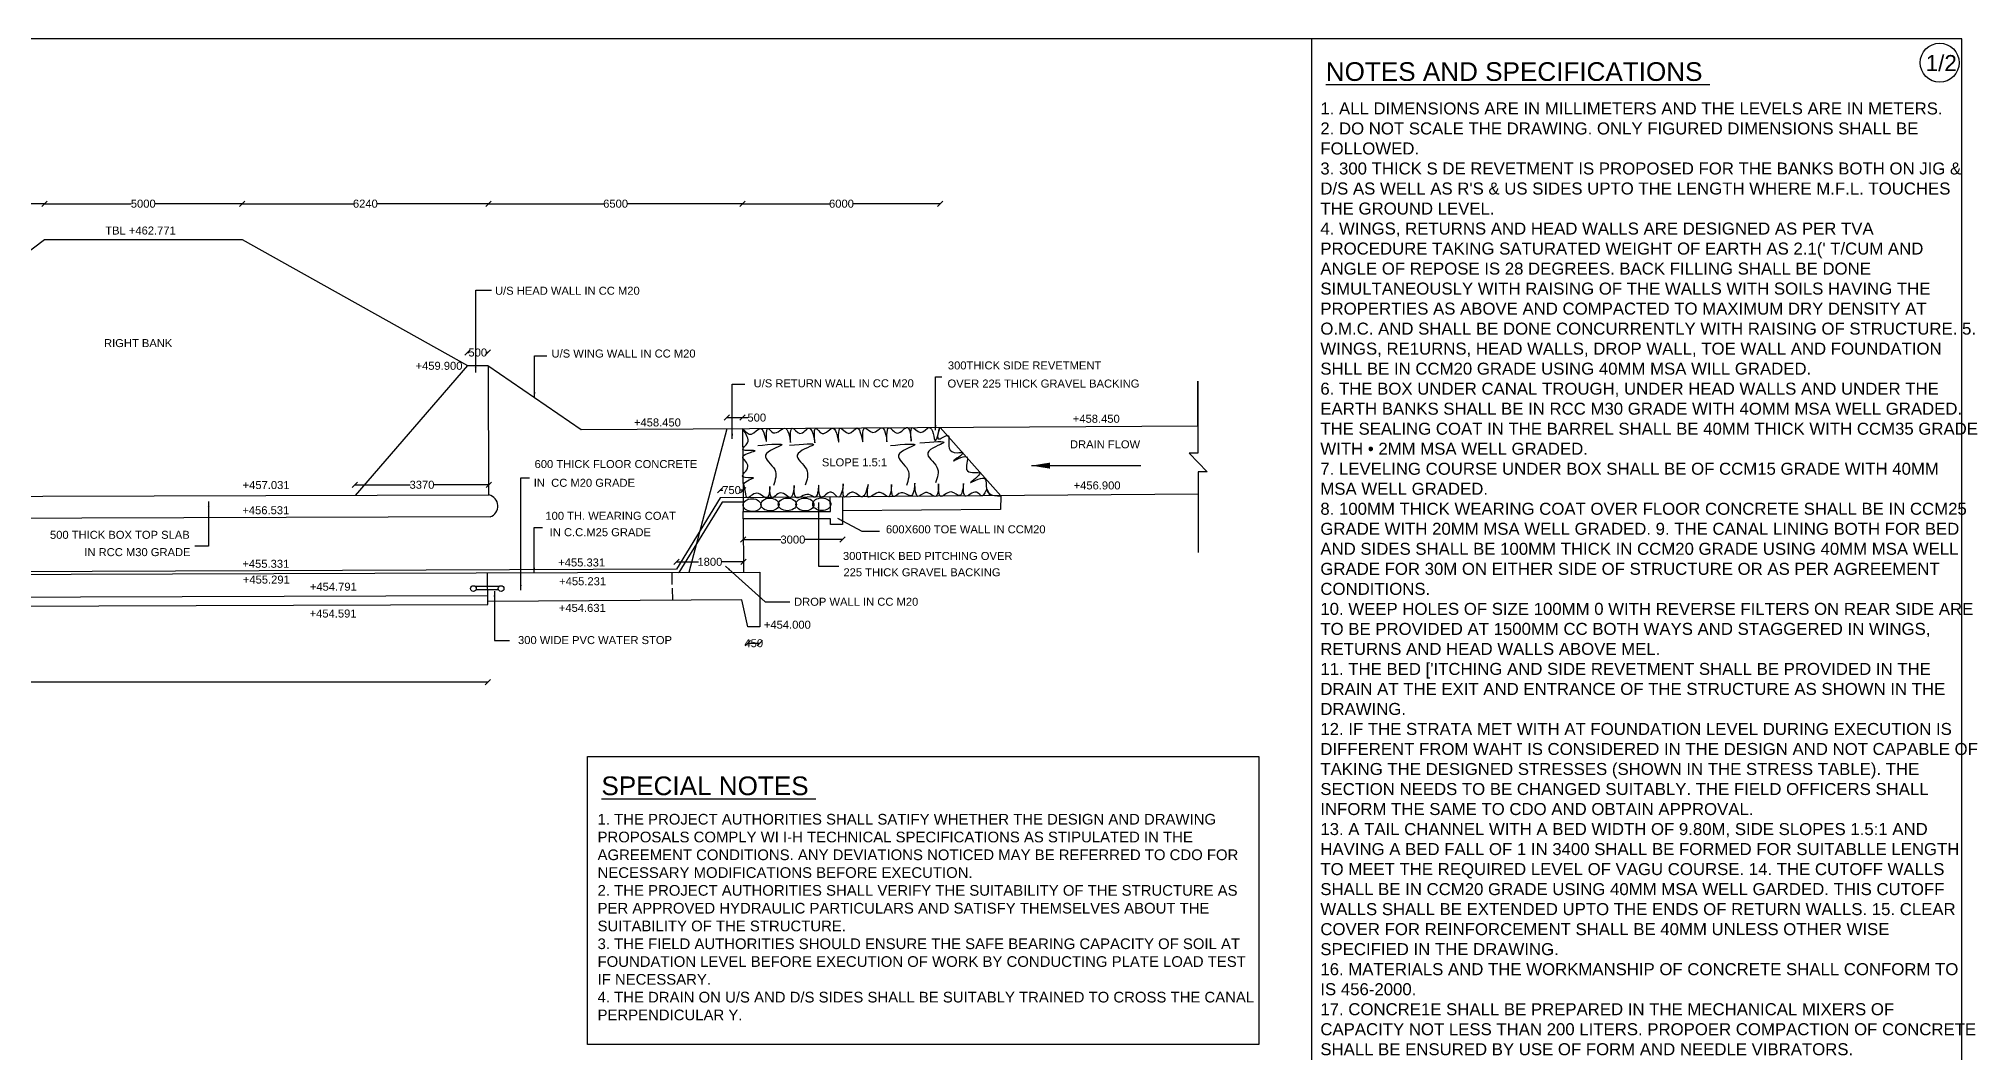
# Model space of a CAD drawing. Header units: millimetres. Extents: x 5124 to 5520663, y 2311 to 89140039.
# Drawn here: x 2791974 to 2828318, y 44561431 to 44580420 of the extents above; entities that cross this region are included whole.
import ezdxf

# ---------------------------------------------------------------- set-up
doc = ezdxf.new("R2010")
doc.units = ezdxf.units.MM
doc.header["$MEASUREMENT"] = 0
for name, color, linetype in [('DIMENSION', 7, 'Continuous'), ('DRAWING', 2, 'Continuous'), ('TEXT', 1, 'Continuous')]:
    doc.layers.add(name, color=color, linetype=linetype)
doc.styles.get("Standard").update_dxf_attribs({"font": 'arial.ttf', "height": 150})
doc.dimstyles.get("Standard").update_dxf_attribs({"dimtxt": 80, "dimasz": 100, "dimexe": 0.18, "dimexo": 0.0625, "dimgap": 0.09, "dimtad": 0, "dimdec": 0, "dimzin": 0, "dimdsep": 46, "dimtxsty": 'Standard', "dimblk": 'OBLIQUE', "dimcen": 0.09, "dimse1": 1, "dimse2": 1, "dimadec": 0, "dimazin": 0, "dimtfac": 1, "dimtdec": 0, "dimtofl": 0, "dimtmove": 0, "dimatfit": 3, "dimfxl": 0, "dimtolj": 1, "dimtzin": 0, "dimarcsym": 0})

# ---------------------------------------------------------------- blocks, each defined once
blk = doc.blocks.new('_Oblique')
at = {"color": 0, "linetype": 'ByBlock', "lineweight": -2}
blk.add_line((-0.5, -0.5), (0.5, 0.5), dxfattribs=at)
blk = doc.blocks.new('*D10')
at = {"layer": 'Defpoints', "color": 0, "transparency": 16777216}
for p in [(2792080, 44577330), (2792080, 44576656), (2786921, 44572753)]:
    blk.add_point(p, dxfattribs=at)
at = {"layer": 'DIMENSION', "color": 0, "lineweight": -2, "transparency": 16777216}
for p, q in [((2786921, 44577330), (2789276, 44577330)), ((2792080, 44577330), (2789725, 44577330))]:
    blk.add_line(p, q, dxfattribs=at)
at = {"layer": 'DIMENSION', "color": 0, "lineweight": -2, "transparency": 16777216, "xscale": 100, "yscale": 100, "zscale": 100, "rotation": 180}
blk.add_blockref('_Oblique', (2786921, 44577330), dxfattribs=at)
at = {"layer": 'DIMENSION', "color": 0, "lineweight": -2, "transparency": 16777216, "xscale": 100, "yscale": 100, "zscale": 100}
blk.add_blockref('_Oblique', (2792080, 44577330), dxfattribs=at)
at = {"layer": 'DIMENSION', "color": 0, "transparency": 16777216, "insert": (2789501, 44577330), "char_height": 150, "attachment_point": 5}
blk.add_mtext('\\A1;6900', dxfattribs=at)
blk = doc.blocks.new('*D11')
at = {"layer": 'Defpoints', "color": 0, "transparency": 16777216}
for p in [(2795786, 44577330), (2792080, 44576656), (2795786, 44576656)]:
    blk.add_point(p, dxfattribs=at)
at = {"layer": 'DIMENSION', "color": 0, "lineweight": -2, "transparency": 16777216}
for p, q in [((2792080, 44577330), (2793709, 44577330)), ((2795786, 44577330), (2794157, 44577330))]:
    blk.add_line(p, q, dxfattribs=at)
at = {"layer": 'DIMENSION', "color": 0, "lineweight": -2, "transparency": 16777216, "xscale": 100, "yscale": 100, "zscale": 100, "rotation": 180}
blk.add_blockref('_Oblique', (2792080, 44577330), dxfattribs=at)
at = {"layer": 'DIMENSION', "color": 0, "lineweight": -2, "transparency": 16777216, "xscale": 100, "yscale": 100, "zscale": 100}
blk.add_blockref('_Oblique', (2795786, 44577330), dxfattribs=at)
at = {"layer": 'DIMENSION', "color": 0, "transparency": 16777216, "insert": (2793933, 44577330), "char_height": 150, "attachment_point": 5}
blk.add_mtext('\\A1;5000', dxfattribs=at)
blk = doc.blocks.new('*D12')
at = {"layer": 'Defpoints', "color": 0, "transparency": 16777216}
for p in [(2800407, 44577330), (2795786, 44576656), (2800407, 44574292)]:
    blk.add_point(p, dxfattribs=at)
at = {"layer": 'DIMENSION', "color": 0, "lineweight": -2, "transparency": 16777216}
for p, q in [((2795786, 44577330), (2797872, 44577330)), ((2800407, 44577330), (2798321, 44577330))]:
    blk.add_line(p, q, dxfattribs=at)
at = {"layer": 'DIMENSION', "color": 0, "lineweight": -2, "transparency": 16777216, "xscale": 100, "yscale": 100, "zscale": 100, "rotation": 180}
blk.add_blockref('_Oblique', (2795786, 44577330), dxfattribs=at)
at = {"layer": 'DIMENSION', "color": 0, "lineweight": -2, "transparency": 16777216, "xscale": 100, "yscale": 100, "zscale": 100}
blk.add_blockref('_Oblique', (2800407, 44577330), dxfattribs=at)
at = {"layer": 'DIMENSION', "color": 0, "transparency": 16777216, "insert": (2798097, 44577330), "char_height": 150, "attachment_point": 5}
blk.add_mtext('\\A1;6240', dxfattribs=at)
blk = doc.blocks.new('*D13')
at = {"layer": 'Defpoints', "color": 0, "transparency": 16777216}
for p in [(2805171, 44577330), (2800407, 44574292), (2805171, 44573116)]:
    blk.add_point(p, dxfattribs=at)
at = {"layer": 'DIMENSION', "color": 0, "lineweight": -2, "transparency": 16777216}
for p, q in [((2800407, 44577330), (2802565, 44577330)), ((2805171, 44577330), (2803013, 44577330))]:
    blk.add_line(p, q, dxfattribs=at)
at = {"layer": 'DIMENSION', "color": 0, "lineweight": -2, "transparency": 16777216, "xscale": 100, "yscale": 100, "zscale": 100, "rotation": 180}
blk.add_blockref('_Oblique', (2800407, 44577330), dxfattribs=at)
at = {"layer": 'DIMENSION', "color": 0, "lineweight": -2, "transparency": 16777216, "xscale": 100, "yscale": 100, "zscale": 100}
blk.add_blockref('_Oblique', (2805171, 44577330), dxfattribs=at)
at = {"layer": 'DIMENSION', "color": 0, "transparency": 16777216, "insert": (2802789, 44577330), "char_height": 150, "attachment_point": 5}
blk.add_mtext('\\A1;6500', dxfattribs=at)
blk = doc.blocks.new('*D14')
at = {"layer": 'Defpoints', "color": 0, "transparency": 16777216}
for p in [(2808877, 44577330), (2808877, 44573138), (2805171, 44573116)]:
    blk.add_point(p, dxfattribs=at)
at = {"layer": 'DIMENSION', "color": 0, "lineweight": -2, "transparency": 16777216}
for p, q in [((2805171, 44577330), (2806800, 44577330)), ((2808877, 44577330), (2807248, 44577330))]:
    blk.add_line(p, q, dxfattribs=at)
at = {"layer": 'DIMENSION', "color": 0, "lineweight": -2, "transparency": 16777216, "xscale": 100, "yscale": 100, "zscale": 100, "rotation": 180}
blk.add_blockref('_Oblique', (2805171, 44577330), dxfattribs=at)
at = {"layer": 'DIMENSION', "color": 0, "lineweight": -2, "transparency": 16777216, "xscale": 100, "yscale": 100, "zscale": 100}
blk.add_blockref('_Oblique', (2808877, 44577330), dxfattribs=at)
at = {"layer": 'DIMENSION', "color": 0, "transparency": 16777216, "insert": (2807024, 44577330), "char_height": 150, "attachment_point": 5}
blk.add_mtext('\\A1;6000', dxfattribs=at)
blk = doc.blocks.new('*D20')
at = {"layer": 'Defpoints', "color": 0, "transparency": 16777216}
for p in [(2800013, 44574299), (2800396, 44574541), (2800396, 44574299)]:
    blk.add_point(p, dxfattribs=at)
at = {"layer": 'DIMENSION', "color": 0, "lineweight": -2, "transparency": 16777216}
for p, q in [((2800013, 44574541), (2800039, 44574541)), ((2800396, 44574541), (2800370, 44574541))]:
    blk.add_line(p, q, dxfattribs=at)
at = {"layer": 'DIMENSION', "color": 0, "lineweight": -2, "transparency": 16777216, "xscale": 100, "yscale": 100, "zscale": 100, "rotation": 180}
blk.add_blockref('_Oblique', (2800013, 44574541), dxfattribs=at)
at = {"layer": 'DIMENSION', "color": 0, "lineweight": -2, "transparency": 16777216, "xscale": 100, "yscale": 100, "zscale": 100}
blk.add_blockref('_Oblique', (2800396, 44574541), dxfattribs=at)
at = {"layer": 'DIMENSION', "color": 0, "transparency": 16777216, "insert": (2800205, 44574541), "char_height": 150, "attachment_point": 5}
blk.add_mtext('\\A1;500', dxfattribs=at)
blk = doc.blocks.new('*D21')
at = {"layer": 'Defpoints', "color": 0, "transparency": 16777216}
for p in [(2800414, 44572063), (2797903, 44571865), (2800414, 44571872)]:
    blk.add_point(p, dxfattribs=at)
at = {"layer": 'DIMENSION', "color": 0, "lineweight": -2, "transparency": 16777216}
for p, q in [((2797903, 44572063), (2798935, 44572063)), ((2800414, 44572063), (2799382, 44572063))]:
    blk.add_line(p, q, dxfattribs=at)
at = {"layer": 'DIMENSION', "color": 0, "lineweight": -2, "transparency": 16777216, "xscale": 100, "yscale": 100, "zscale": 100, "rotation": 180}
blk.add_blockref('_Oblique', (2797903, 44572063), dxfattribs=at)
at = {"layer": 'DIMENSION', "color": 0, "lineweight": -2, "transparency": 16777216, "xscale": 100, "yscale": 100, "zscale": 100}
blk.add_blockref('_Oblique', (2800414, 44572063), dxfattribs=at)
at = {"layer": 'DIMENSION', "color": 0, "transparency": 16777216, "insert": (2799159, 44572063), "char_height": 150, "attachment_point": 5}
blk.add_mtext('\\A1;3370', dxfattribs=at)
blk = doc.blocks.new('*D22')
at = {"layer": 'Defpoints', "color": 0, "transparency": 16777216}
for p in [(2805171, 44573322), (2804874, 44573114), (2805171, 44573116)]:
    blk.add_point(p, dxfattribs=at)
at = {"layer": 'DIMENSION', "color": 0, "lineweight": -2, "transparency": 16777216}
for p, q in [((2804874, 44573322), (2805171, 44573322)), ((2805171, 44573322), (2805271, 44573322))]:
    blk.add_line(p, q, dxfattribs=at)
at = {"layer": 'DIMENSION', "color": 0, "lineweight": -2, "transparency": 16777216, "xscale": 100, "yscale": 100, "zscale": 100, "rotation": 180}
blk.add_blockref('_Oblique', (2804874, 44573322), dxfattribs=at)
at = {"layer": 'DIMENSION', "color": 0, "lineweight": -2, "transparency": 16777216, "xscale": 100, "yscale": 100, "zscale": 100}
blk.add_blockref('_Oblique', (2805171, 44573322), dxfattribs=at)
at = {"layer": 'DIMENSION', "color": 0, "transparency": 16777216, "insert": (2805436, 44573322), "char_height": 150, "attachment_point": 5}
blk.add_mtext('\\A1;500', dxfattribs=at)
blk = doc.blocks.new('*D23')
at = {"layer": 'Defpoints', "color": 0, "transparency": 16777216}
for p in [(2804748, 44571816), (2805178, 44571963), (2805178, 44571818)]:
    blk.add_point(p, dxfattribs=at)
at = {"layer": 'DIMENSION', "color": 0, "lineweight": -2, "transparency": 16777216}
for p, q in [((2804748, 44571963), (2804798, 44571963)), ((2805178, 44571963), (2805128, 44571963))]:
    blk.add_line(p, q, dxfattribs=at)
at = {"layer": 'DIMENSION', "color": 0, "lineweight": -2, "transparency": 16777216, "xscale": 100, "yscale": 100, "zscale": 100, "rotation": 180}
blk.add_blockref('_Oblique', (2804748, 44571963), dxfattribs=at)
at = {"layer": 'DIMENSION', "color": 0, "lineweight": -2, "transparency": 16777216, "xscale": 100, "yscale": 100, "zscale": 100}
blk.add_blockref('_Oblique', (2805178, 44571963), dxfattribs=at)
at = {"layer": 'DIMENSION', "color": 0, "transparency": 16777216, "insert": (2804963, 44571963), "char_height": 150, "attachment_point": 5}
blk.add_mtext('\\A1;750', dxfattribs=at)
blk = doc.blocks.new('*D24')
at = {"layer": 'Defpoints', "color": 0, "transparency": 16777216}
for p in [(2807043, 44571317), (2805183, 44571046), (2807043, 44571036)]:
    blk.add_point(p, dxfattribs=at)
at = {"layer": 'DIMENSION', "color": 0, "lineweight": -2, "transparency": 16777216}
for p, q in [((2805183, 44571036), (2805889, 44571036)), ((2807043, 44571036), (2806337, 44571036))]:
    blk.add_line(p, q, dxfattribs=at)
at = {"layer": 'DIMENSION', "color": 0, "lineweight": -2, "transparency": 16777216, "xscale": 100, "yscale": 100, "zscale": 100, "rotation": 180}
blk.add_blockref('_Oblique', (2805183, 44571036), dxfattribs=at)
at = {"layer": 'DIMENSION', "color": 0, "lineweight": -2, "transparency": 16777216, "xscale": 100, "yscale": 100, "zscale": 100}
blk.add_blockref('_Oblique', (2807043, 44571036), dxfattribs=at)
at = {"layer": 'DIMENSION', "color": 0, "transparency": 16777216, "insert": (2806113, 44571036), "char_height": 150, "attachment_point": 5}
blk.add_mtext('\\A1;3000', dxfattribs=at)
blk = doc.blocks.new('*D25')
at = {"layer": 'Defpoints', "color": 0, "transparency": 16777216}
for p in [(2805185, 44570619), (2803930, 44570484), (2805185, 44570424)]:
    blk.add_point(p, dxfattribs=at)
at = {"layer": 'DIMENSION', "color": 0, "lineweight": -2, "transparency": 16777216}
for p, q in [((2803930, 44570619), (2804341, 44570619)), ((2805185, 44570619), (2804774, 44570619))]:
    blk.add_line(p, q, dxfattribs=at)
at = {"layer": 'DIMENSION', "color": 0, "lineweight": -2, "transparency": 16777216, "xscale": 100, "yscale": 100, "zscale": 100, "rotation": 180}
blk.add_blockref('_Oblique', (2803930, 44570619), dxfattribs=at)
at = {"layer": 'DIMENSION', "color": 0, "lineweight": -2, "transparency": 16777216, "xscale": 100, "yscale": 100, "zscale": 100}
blk.add_blockref('_Oblique', (2805185, 44570619), dxfattribs=at)
at = {"layer": 'DIMENSION', "color": 0, "transparency": 16777216, "insert": (2804557, 44570619), "char_height": 150, "attachment_point": 5}
blk.add_mtext('\\A1;1800', dxfattribs=at)
blk = doc.blocks.new('*D26')
at = {"layer": 'Defpoints', "color": 0, "transparency": 16777216}
for p in [(2805267, 44569401), (2805491, 44569401), (2805491, 44569094)]:
    blk.add_point(p, dxfattribs=at)
at = {"layer": 'DIMENSION', "color": 0, "lineweight": -2, "transparency": 16777216}
blk.add_line((2805267, 44569094), (2805491, 44569094), dxfattribs=at)
at = {"layer": 'DIMENSION', "color": 0, "lineweight": -2, "transparency": 16777216, "xscale": 100, "yscale": 100, "zscale": 100, "rotation": 180}
blk.add_blockref('_Oblique', (2805267, 44569094), dxfattribs=at)
at = {"layer": 'DIMENSION', "color": 0, "lineweight": -2, "transparency": 16777216, "xscale": 100, "yscale": 100, "zscale": 100}
blk.add_blockref('_Oblique', (2805491, 44569094), dxfattribs=at)
at = {"layer": 'DIMENSION', "color": 0, "transparency": 16777216, "insert": (2805379, 44569094), "char_height": 150, "attachment_point": 5}
blk.add_mtext('\\A1;450', dxfattribs=at)
blk = doc.blocks.new('*D27')
at = {"layer": 'Defpoints', "color": 0, "transparency": 16777216}
for p in [(2760291, 44569684), (2800391, 44569821), (2760291, 44568364)]:
    blk.add_point(p, dxfattribs=at)
at = {"layer": 'DIMENSION', "color": 0, "lineweight": -2, "transparency": 16777216}
for p, q in [((2760291, 44568364), (2782210, 44568364)), ((2800391, 44568364), (2782775, 44568364))]:
    blk.add_line(p, q, dxfattribs=at)
at = {"layer": 'DIMENSION', "color": 0, "lineweight": -2, "transparency": 16777216, "xscale": 100, "yscale": 100, "zscale": 100, "rotation": 180}
blk.add_blockref('_Oblique', (2760291, 44568364), dxfattribs=at)
at = {"layer": 'DIMENSION', "color": 0, "lineweight": -2, "transparency": 16777216, "xscale": 100, "yscale": 100, "zscale": 100}
blk.add_blockref('_Oblique', (2800391, 44568364), dxfattribs=at)
at = {"layer": 'DIMENSION', "color": 0, "transparency": 16777216, "insert": (2782493, 44568364), "char_height": 150, "attachment_point": 5}
blk.add_mtext('\\A1;54930', dxfattribs=at)

msp = doc.modelspace()

# ---------------------------------------------------------------- linework, layer by layer
at = {"layer": 'DIMENSION', "color": 0}
for points in [[(2828029.8, 44580420.2), (2744369.9, 44580420.2), (2744369.9, 44533255.4), (2828029.8, 44533255.4)], [(2802265.2, 44566974.3), (2814848.7, 44566974.3), (2814848.7, 44561573.8), (2802265.2, 44561573.8)]]:
    msp.add_lwpolyline(points, close=True, dxfattribs=at)
for points in [[(2828029.8, 44540198.7), (2815845.2, 44540198.7), (2815845.2, 44580420.2)], [(2800607.9, 44570158.9), (2800156.4, 44570158.9)], [(2800597.4, 44570095.7), (2800170.8, 44570095.7)]]:
    msp.add_lwpolyline(points, dxfattribs=at)
at = {"layer": 'DIMENSION'}
msp.add_circle((2827613, 44579971.7), 365.1, dxfattribs=at)
at = {"layer": 'DIMENSION', "color": 0}
for centre in [(2800122.7, 44570117.8), (2800642.6, 44570117.8)]:
    msp.add_circle(centre, 53.8, dxfattribs=at)
for centre in [(2805347.7, 44571682.5), (2805683.7, 44571694.1), (2806009, 44571695.6), (2806338.9, 44571694.1), (2806655.4, 44571698.7)]:
    msp.add_ellipse(centre, major_axis=(-169.3, 2.7), ratio=0.7020698, dxfattribs=at)
for points in [[(2805170.7, 44573116), (2805339.7, 44573013.1), (2805504.6, 44573117.9), (2805581.4, 44572992.8), (2805616.5, 44572872), (2805641.3, 44573118.7), (2805744.2, 44573039.1), (2805979.1, 44573120.7), (2806068.4, 44572857.4), (2806102.2, 44573121.4), (2806244.1, 44573025.5), (2806421.5, 44573123.3), (2806525.4, 44572847.2), (2806541.2, 44573124), (2806664.4, 44573023.2), (2806867.7, 44573125.9), (2806971.7, 44572861.8), (2807002.1, 44573126.7), (2807160.8, 44573025.6), (2807318.9, 44573128.5), (2807421.7, 44572869.8), (2807457.9, 44573129.3), (2807613.8, 44573043.6), (2807792.3, 44573131.3), (2807876.4, 44572867.5), (2807910.4, 44573131.9), (2808074.2, 44573033.4), (2808260.6, 44573134), (2808332.9, 44572877.6), (2808350.9, 44573134.5), (2808503.5, 44573042.4), (2808670.7, 44573136.4), (2808744.8, 44573024.4), (2808783.2, 44572886.7), (2808864.5, 44573137.5), (2808837.4, 44572927.4), (2809010.1, 44572987.9), (2809042.1, 44572751.1), (2809190.1, 44572665), (2809298.8, 44572662.2), (2809124.6, 44572513.8), (2809365.8, 44572586.6), (2809384.5, 44572322.5), (2809618.3, 44572277.4), (2809445.5, 44572107), (2809697.4, 44572186), (2809747.3, 44571967.5), (2809789.1, 44571905.4), (2810013, 44571856.6)], [(2809807.2, 44571855), (2809745.4, 44571973.6), (2809667, 44571853.9), (2809556.3, 44571924.6), (2809343.9, 44571851.4), (2809310.1, 44572084.8), (2809247.9, 44571862.5), (2809080.3, 44571930.2), (2808878, 44571847.8), (2808844.1, 44572080.3), (2808797.8, 44571847.2), (2808602.3, 44571918.9), (2808453.3, 44571844.6), (2808397.8, 44572093.9), (2808340.2, 44571861.4), (2808145.3, 44571915.5), (2807997.3, 44571841), (2807962.3, 44572071.3), (2807910.3, 44571840.4), (2807748.8, 44571918.9), (2807523.5, 44571837.4), (2807523.6, 44572067.8), (2807417.4, 44571836.5), (2807217.4, 44571926.7), (2807078.5, 44571833.9), (2807058.1, 44572080.3), (2807012.9, 44571880.5), (2806976.8, 44571833.1), (2806830.4, 44571924.4), (2806636.1, 44571830.5), (2806596.5, 44572057.6), (2806533.3, 44571829.7), (2806410.1, 44571881.5), (2806168.3, 44571826.9), (2806136.7, 44572047.4), (2806080.3, 44571826.2), (2805880.9, 44571910.8), (2805713.7, 44571823.4), (2805680.9, 44572030.4), (2805636.9, 44571822.8), (2805436.9, 44571905.2), (2805259.1, 44571819.9), (2805207.1, 44572019.1), (2805195.7, 44572078.3), (2805371.9, 44572193.5), (2805175.8, 44572212.1), (2805269.2, 44572404), (2805173.7, 44572586.8), (2805315.5, 44572669.2), (2805403.6, 44572698.6), (2805172.9, 44572726.3), (2805262.5, 44572849.4), (2805258, 44572964.5), (2805170.7, 44573116)], [(2805453, 44572800), (2805897.2, 44572803.7), (2805600.5, 44572615.9), (2805771.8, 44572348.6), (2805748.2, 44572051.6)], [(2806048.1, 44572804.7), (2806492.4, 44572808.4), (2806195.6, 44572620.6), (2806366.9, 44572353.3), (2806343.3, 44572056.3)], [(2807945.9, 44572800), (2808390.1, 44572803.7), (2808093.3, 44572615.9), (2808264.6, 44572348.6), (2808241.1, 44572051.6)], [(2808494.1, 44572846.9), (2808938.4, 44572850.5), (2808641.6, 44572662.7), (2808812.9, 44572395.4), (2808789.3, 44572098.4)]]:
    msp.add_spline(points, degree=3, dxfattribs=at)
at = {"layer": 'DRAWING', "color": 0}
for points in [[(2744451.4, 44572027.9), (2757019.6, 44572071.6), (2760279.3, 44574140.3), (2760670, 44574140.3), (2764892.4, 44576560.8), (2770818.1, 44576560.8), (2775949.2, 44572711.1), (2786920.9, 44572753.3), (2792080.1, 44576656.5), (2795785.6, 44576656.5), (2800012.8, 44574299.2), (2800396.5, 44574299.2), (2802142.3, 44573098.4), (2813706.2, 44573165.7), (2813706.2, 44574002), (2813706.2, 44572657), (2813540.2, 44572657), (2813880.4, 44572305.9), (2813714.6, 44572305.9), (2813714.6, 44570794)], [(2800012.8, 44574299.2), (2797903.1, 44571864.8)], [(2800414.3, 44571872), (2800407.4, 44574291.7)], [(2808877.4, 44573137.6), (2810013, 44571856.6), (2810007.8, 44571598.2), (2807042.6, 44571575.4)], [(2804873.8, 44573114.3), (2804161, 44570420.7)], [(2805170.7, 44573116), (2805178.4, 44571740.7)], [(2813714.6, 44571885.3), (2804747.8, 44571815.9), (2803929.6, 44570483.7), (2744451.4, 44570246.1)], [(2760249, 44571730.8), (2762762.7, 44571764), (2800414.3, 44571872)], [(2804784.4, 44571740.7), (2803971.9, 44570420.1), (2760291.2, 44570276), (2760291.2, 44569683.7), (2800391.2, 44569820.6), (2800389.3, 44570408.3)], [(2805178.4, 44571740.7), (2804784.4, 44571740.7)], [(2805178.4, 44571740.7), (2805178.4, 44571560.5), (2806817.1, 44571560.5), (2806815, 44571831.9)], [(2807042.6, 44571833.7), (2807042.6, 44571317.1), (2806818.7, 44571317.1), (2806818.7, 44571422.3), (2805181.9, 44571422.3), (2805181.9, 44571560.5)], [(2805181.9, 44571422.3), (2805185.2, 44570424.1)], [(2803971.9, 44570420.1), (2805491.1, 44570425.1), (2805491.1, 44569401), (2805266.8, 44569401), (2805155, 44569908.3), (2800391, 44569873.5), (2800391, 44569873.5)], [(2803846.5, 44570419.7), (2803846.5, 44570197.1)], [(2800390.7, 44569983.4), (2760291.2, 44569853.2)], [(2803851.8, 44570123.4), (2803853.5, 44569898.8)]]:
    msp.add_lwpolyline(points, dxfattribs=at)
msp.add_lwpolyline([(2800436.7, 44571464.4), (2760248.9, 44571330.7, -0.7915542), (2760249, 44571730.8, -0.054355)], format="xyb", dxfattribs=at)
msp.add_arc((2800371.3, 44571665.2), 211.2, 288.02855, 78.24633, dxfattribs=at)

# ---------------------------------------------------------------- texts
at = {"layer": 'DIMENSION'}
msp.add_text('1/2', height=300, dxfattribs=at).set_placement((2827352.6, 44579815.8))
at = {"layer": 'DIMENSION', "color": 0}
for s, p in [('%%UNOTES AND SPECIFICATIONS ', (2816104.3, 44579631.1)), ('%%USPECIAL NOTES ', (2802522.9, 44566247.6))]:
    msp.add_text(s, height=350, dxfattribs=at).set_placement(p)
at = {"layer": 'DIMENSION', "color": 0, "attachment_point": 1}
for s, insert, char_height, width in [("1. ALL DIMENSIONS ARE IN MILLIMETERS AND THE LEVELS ARE IN METERS. \\P2. DO NOT SCALE THE DRAWING. ONLY FIGURED DIMENSIONS SHALL BE FOLLOWED. \\P3. 300 THICK S DE REVETMENT IS PROPOSED FOR THE BANKS BOTH ON JIG & D/S AS WELL AS R'S & US SIDES UPTO THE LENGTH WHERE M.F.L. TOUCHES THE GROUND LEVEL. \\P4. WINGS, RETURNS AND HEAD WALLS ARE DESIGNED AS PER TVA PROCEDURE TAKING SATURATED WEIGHT OF EARTH AS 2.1(' T/CUM AND ANGLE OF REPOSE IS 28 DEGREES. BACK FILLING SHALL BE DONE SIMULTANEOUSLY WITH RAISING OF THE WALLS WITH SOILS HAVING THE PROPERTIES AS ABOVE AND COMPACTED TO MAXIMUM DRY DENSITY AT O.M.C. AND SHALL BE DONE CONCURRENTLY WITH RAISING OF STRUCTURE. 5. WINGS, RE1URNS, HEAD WALLS, DROP WALL, TOE WALL AND FOUNDATION SHLL BE IN CCM20 GRADE USING 40MM MSA WILL GRADED. \\P6. THE BOX UNDER CANAL TROUGH, UNDER HEAD WALLS AND UNDER THE EARTH BANKS SHALL BE IN RCC M30 GRADE WITH 4OMM MSA WELL GRADED. THE SEALING COAT IN THE BARREL SHALL BE 40MM THICK WITH CCM35 GRADE WITH • 2MM MSA WELL GRADED. \\P7. LEVELING COURSE UNDER BOX SHALL BE OF CCM15 GRADE WITH 40MM MSA WELL GRADED. \\P8. 100MM THICK WEARING COAT OVER FLOOR CONCRETE SHALL BE IN CCM25 GRADE WITH 20MM MSA WELL GRADED. 9. THE CANAL LINING BOTH FOR BED AND SIDES SHALL BE 100MM THICK IN CCM20 GRADE USING 40MM MSA WELL GRADE FOR 30M ON EITHER SIDE OF STRUCTURE OR AS PER AGREEMENT CONDITIONS. \\P10. WEEP HOLES OF SIZE 100MM 0 WITH REVERSE FILTERS ON REAR SIDE ARE TO BE PROVIDED AT 1500MM CC BOTH WAYS AND STAGGERED IN WINGS, RETURNS AND HEAD WALLS ABOVE MEL. \\P11. THE BED ['ITCHING AND SIDE REVETMENT SHALL BE PROVIDED IN THE DRAIN AT THE EXIT AND ENTRANCE OF THE STRUCTURE AS SHOWN IN THE DRAWING. \\P12. IF THE STRATA MET WITH AT FOUNDATION LEVEL DURING EXECUTION IS DIFFERENT FROM WAHT IS CONSIDERED IN THE DESIGN AND NOT CAPABLE OF TAKING THE DESIGNED STRESSES (SHOWN IN THE STRESS TABLE). THE SECTION NEEDS TO BE CHANGED SUITABLY. THE FIELD OFFICERS SHALL INFORM THE SAME TO CDO AND OBTAIN APPROVAL. \\P13. A TAIL CHANNEL WITH A BED WIDTH OF 9.80M, SIDE SLOPES 1.5:1 AND HAVING A BED FALL OF 1 IN 3400 SHALL BE FORMED FOR SUITABLLE LENGTH TO MEET THE REQUIRED LEVEL OF VAGU COURSE. 14. THE CUTOFF WALLS SHALL BE IN CCM20 GRADE USING 40MM MSA WELL GARDED. THIS CUTOFF WALLS SHALL BE EXTENDED UPTO THE ENDS OF RETURN WALLS. 15. CLEAR COVER FOR REINFORCEMENT SHALL BE 40MM UNLESS OTHER WISE SPECIFIED IN THE DRAWING. \\P16. MATERIALS AND THE WORKMANSHIP OF CONCRETE SHALL CONFORM TO IS 456-2000. \\P17. CONCRE1E SHALL BE PREPARED IN THE MECHANICAL MIXERS OF CAPACITY NOT LESS THAN 200 LITERS. PROPOER COMPACTION OF CONCRETE SHALL BE ENSURED BY USE OF FORM AND NEEDLE VIBRATORS. \\P18. THE AGGREGATE SHALL CONFORM TO IS 383. 19. THE SPECIFICATIONS PROPOSED FOR THE VARIOUS COMPONENTS OF THE STRUCTURE ARE AS FOLLOWS: ", (2816002.4, 44579227.7), 225, 12308.433), ('1. THE PROJECT AUTHORITIES SHALL SATIFY WHETHER THE DESIGN AND DRAWING PROPOSALS COMPLY WI I-H TECHNICAL SPECIFICATIONS AS STIPULATED IN THE AGREEMENT CONDITIONS. ANY DEVIATIONS NOTICED MAY BE REFERRED TO CDO FOR NECESSARY MODIFICATIONS BEFORE EXECUTION. \\P2. THE PROJECT AUTHORITIES SHALL VERIFY THE SUITABILITY OF THE STRUCTURE AS PER APPROVED HYDRAULIC PARTICULARS AND SATISFY THEMSELVES ABOUT THE SUITABILITY OF THE STRUCTURE. \\P3. THE FIELD AUTHORITIES SHOULD ENSURE THE SAFE BEARING CAPACITY OF SOIL AT FOUNDATION LEVEL BEFORE EXECUTION OF WORK BY CONDUCTING PLATE LOAD TEST IF NECESSARY. \\P4. THE DRAIN ON U/S AND D/S SIDES SHALL BE SUITABLY TRAINED TO CROSS THE CANAL PERPENDICULAR Y. ', (2802451, 44565896.8), 200, 12396.463)]:
    msp.add_mtext(s, dxfattribs=dict(at, insert=insert, char_height=char_height, width=width))
at = {"layer": 'TEXT', "color": 0}
for s, p in [('TBL +462.771', (2793220.7, 44576752.5)), ('U/S HEAD WALL IN CC M20', (2800528.2, 44575624.4)), ('RIGHT BANK', (2793197.6, 44574643.3)), ('U/S WING WALL IN CC M20', (2801587.8, 44574447.4)), ('+459.900', (2799038.1, 44574217.8)), ('300THICK SIDE REVETMENT', (2809018.9, 44574225.1)), ('U/S RETURN WALL IN CC M20', (2805376.8, 44573890.1)), ('OVER 225 THICK GRAVEL BACKING', (2809012.2, 44573885.1)), ('+458.450', (2803133.3, 44573156.4)), ('+458.450', (2811361.3, 44573225.4)), ('DRAIN FLOW', (2811308, 44572746.7)), ('600 THICK FLOOR CONCRETE', (2801269.9, 44572376.9)), ('SLOPE 1.5:1', (2806656.8, 44572408.8)), ('+457.031', (2795796.1, 44571983.4)), ('IN  CC M20 GRADE', (2801255.2, 44572025.5)), ('+456.900', (2811376.5, 44571976.5)), ('+456.531', (2795790.8, 44571511.6)), ('100 TH. WEARING COAT', (2801472.7, 44571407.2)), ('500 THICK BOX TOP SLAB', (2792184.3, 44571050.9)), ('IN C.C.M25 GRADE', (2801553.7, 44571099.7)), ('600X600 TOE WALL IN CCM20', (2807857.6, 44571153.8)), ('IN RCC M30 GRADE', (2792828.5, 44570726.5)), ('+455.331', (2795790.7, 44570508.2)), ('+455.331', (2801712.9, 44570532.7)), ('300THICK BED PITCHING OVER', (2807051.6, 44570654.7)), ('+455.291', (2795800.5, 44570212.1)), ('+454.791', (2797056.9, 44570078.8)), ('+455.231', (2801730.9, 44570180.9)), ('225 THICK GRAVEL BACKING', (2807061, 44570348.7)), ('DROP WALL IN CC M20', (2806135.3, 44569796.5)), ('+454.591', (2797052.3, 44569576.1)), ('+454.631', (2801724.9, 44569681.7)), ('+454.000', (2805569, 44569366.4)), ('300 WIDE PVC WATER STOP', (2800959.6, 44569078.3))]:
    msp.add_text(s, height=150, dxfattribs=at).set_placement(p)

# ---------------------------------------------------------------- dimensions: what is measured, and where the dimension line sits
at = {"layer": 'DIMENSION', "color": 0}
for base, p1, p2, text, picture, middle in [((2792080.1, 44577330.2), (2786920.9, 44572753.3), (2792080.1, 44576656.5), '6900', '*D10', (2789500.5, 44577330.2)), ((2795785.6, 44577330.2), (2792080.1, 44576656.5), (2795785.6, 44576656.5), '5000', '*D11', (2793932.9, 44577330.2)), ((2800407.4, 44577330.2), (2795785.6, 44576656.5), (2800407.4, 44574291.7), '6240', '*D12', (2798096.5, 44577330.2)), ((2805170.7, 44577330.2), (2800407.4, 44574291.7), (2805170.7, 44573116), '6500', '*D13', (2802789.1, 44577330.2)), ((2808877.4, 44577330.2), (2805170.7, 44573116), (2808877.4, 44573137.6), '6000', '*D14', (2807024, 44577330.2)), ((2800396.5, 44574541.1), (2800012.8, 44574299.2), (2800396.5, 44574299.2), '500', '*D20', (2800204.6, 44574541.1)), ((2805170.7, 44573321.7), (2804873.8, 44573114.3), (2805170.7, 44573116), '500', '*D22', (2805436.3, 44573321.7)), ((2800414.3, 44572062.9), (2797903.1, 44571864.8), (2800414.3, 44571872), '3370', '*D21', (2799158.7, 44572062.9)), ((2805178, 44571962.8), (2804747.8, 44571815.9), (2805178, 44571818.3), '750', '*D23', (2804962.9, 44571962.8)), ((2807042.6, 44571036.2), (2805183.1, 44571046.2), (2807042.6, 44571317.1), '3000', '*D24', (2806112.9, 44571036.2)), ((2805185.2, 44570618.6), (2803929.6, 44570483.7), (2805185.2, 44570424.1), '1800', '*D25', (2804557.4, 44570618.6))]:
    dim = msp.add_linear_dim(base=base, p1=p1, p2=p2, text=text, dimstyle='Standard', dxfattribs=at)
    dim.commit()
    dim.dimension.update_dxf_attribs({"geometry": picture, "text_midpoint": middle})
for base, p1, p2, text, picture, middle in [((2760291.2, 44568364), (2800391.2, 44569820.6), (2760291.2, 44569683.7), '54930', '*D27', (2782492.5, 44568364)), ((2805491.1, 44569093.5), (2805266.8, 44569401), (2805491.1, 44569401), '450', '*D26', (2805379, 44569093.5))]:
    dim = msp.add_linear_dim(base=base, p1=p1, p2=p2, text=text, dimstyle='Standard', dxfattribs=at)
    dim.commit()
    dim.dimension.update_dxf_attribs({"geometry": picture, "text_midpoint": middle, "dimtype": 160})

# ---------------------------------------------------------------- leaders
for points, override in [([(2800165.8, 44574169.2), (2800165.8, 44575709.1), (2800459.3, 44575709.1)], {"dimgap": 0.09, "dimtad": 0}), ([(2801269.4, 44573698.8), (2801269.4, 44574482), (2801500.4, 44574482)], {"dimgap": 0.09, "dimtad": 0}), ([(2804977.4, 44572922.5), (2804977.4, 44573949.1), (2805209.1, 44573949.1)], {"dimgap": 0.09, "dimtad": 0}), ([(2808787.7, 44573084.1), (2808787.7, 44574085.2), (2808902.7, 44574085.2)], {"dimgap": 0.09, "dimtad": 0}), ([(2810586.5, 44572422.1), (2812634.1, 44572422.1)], {"dimasz": 350, "dimgap": 0.09, "dimtad": 0}), ([(2801012.1, 44570088.6), (2801012.1, 44572192.2), (2801173.2, 44572192.2)], {"dimgap": 0.09, "dimtad": 0}), ([(2795159.5, 44571748.6), (2795159.5, 44570911.8), (2794897.8, 44570911.8)], {"dimgap": 0.09, "dimtad": 0}), ([(2806594, 44571728.4), (2806594, 44570538.1), (2806973.9, 44570538.1)], {"dimgap": 0.09, "dimtad": 0}), ([(2806949.2, 44571436.3), (2807408.1, 44571191.1), (2807735.5, 44571191.1)], {"dimgap": 0.09, "dimtad": 0}), ([(2801262.4, 44570411.1), (2801262.4, 44571262.8), (2801419.3, 44571262.8)], {"dimgap": 0.09, "dimtad": 0}), ([(2804848.9, 44570539.9), (2805596.1, 44569870.4), (2806056.2, 44569870.4)], {"dimgap": 0.09, "dimtad": 0}), ([(2800519, 44570068.1), (2800519, 44569148), (2800801.4, 44569148)], {"dimgap": 0.09, "dimtad": 0})]:
    msp.add_leader(points, dimstyle='Standard', override=override, dxfattribs=at)

doc.saveas('drawing.dxf')
